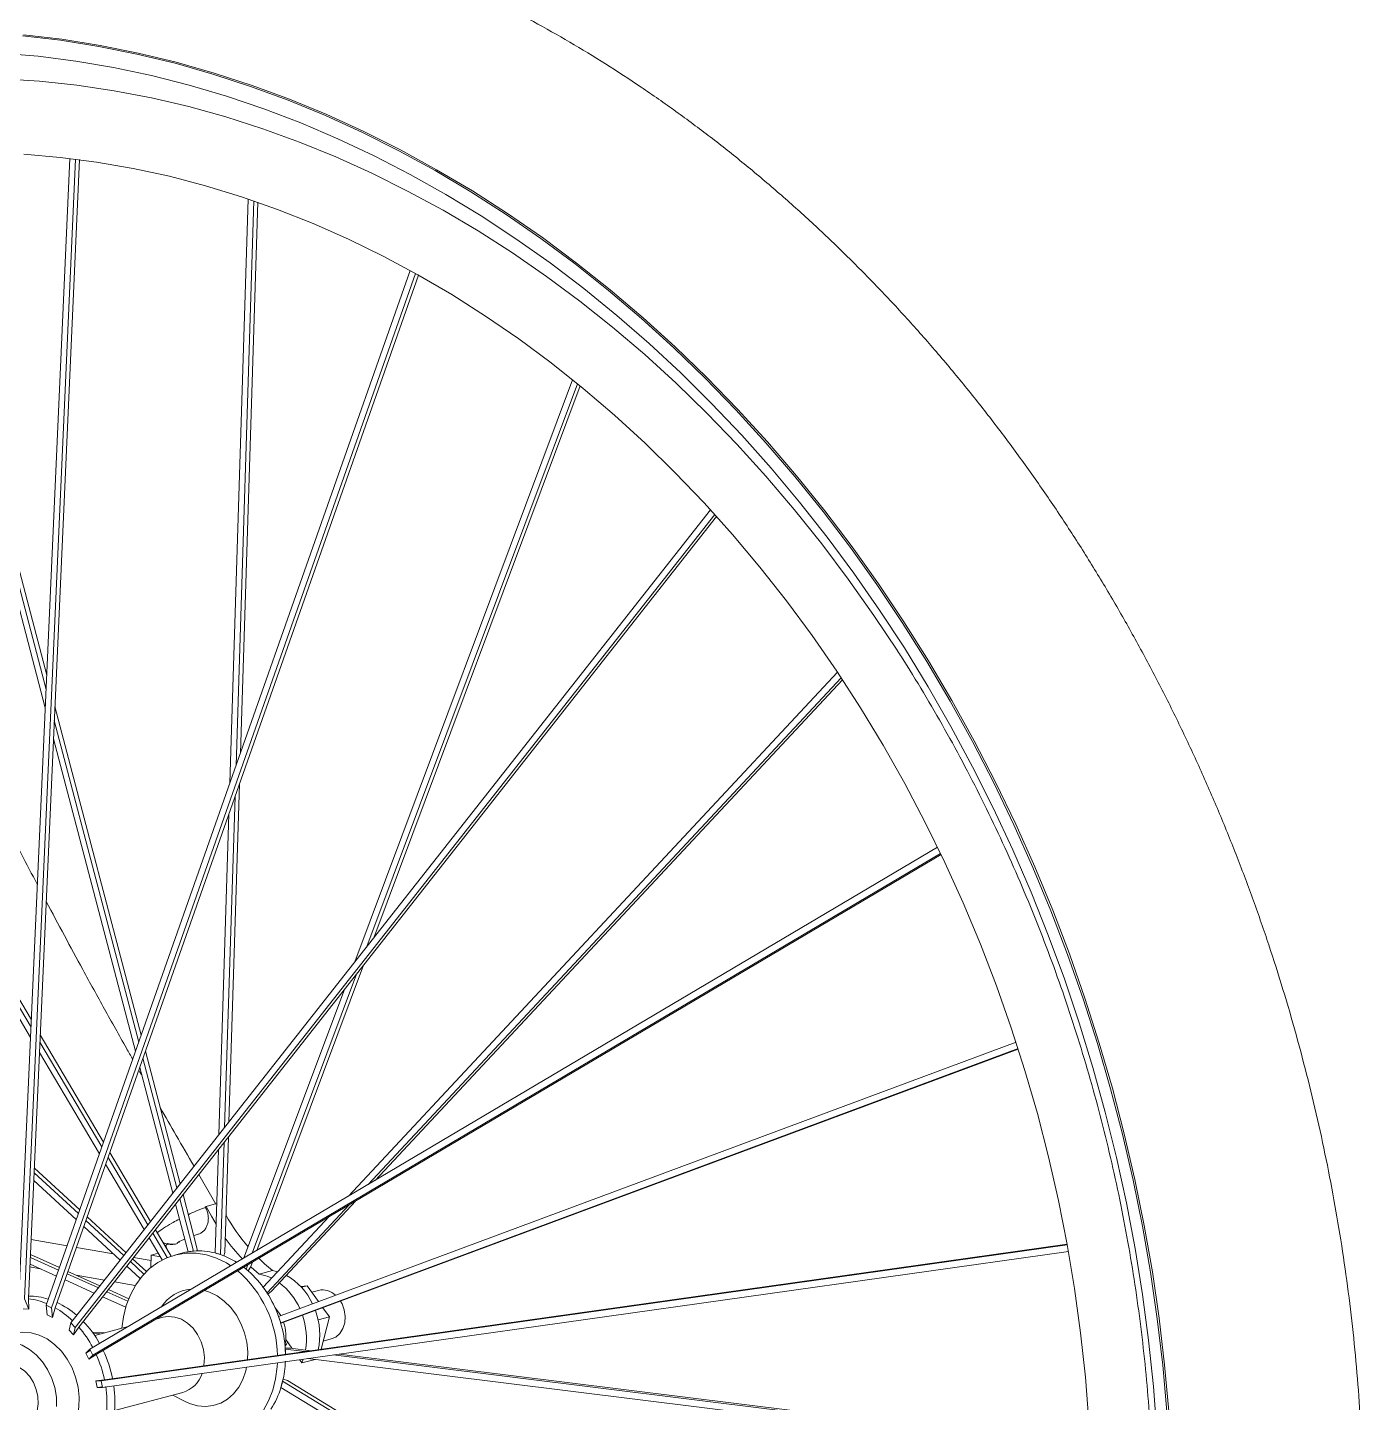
# Model space of a CAD drawing. Header units: millimetres. Extents: x -649 to 787, y -344 to 771.
# Drawn here: x 494.7 to 787, y -25.3 to 275.5 of the extents above; entities that cross this region are included whole.
import ezdxf

# ---------------------------------------------------------------- set-up
doc = ezdxf.new("R2010")
doc.units = ezdxf.units.MM

msp = doc.modelspace()

# ---------------------------------------------------------------- linework, layer by layer
at = {"color": 7, "linetype": 'Continuous', "lineweight": 15}
for p, q in [((498.58, 126.72), (466.97, 247.22)), ((498.76, 130.73), (468.16, 247.37)), ((469.08, 247.48), (498.9, 133.8)), ((492.81, -2.5), (503.95, 246.89)), ((494.03, -2.6), (505.17, 246.74)), ((506.04, 246.63), (494.9, -2.57)), ((538.96, 110.26), (542.99, 238.01)), ((540.3, 114.07), (544.2, 237.6)), ((545.06, 237.3), (541.26, 116.8)), ((498.77, -4.02), (578.41, 222.39)), ((499.93, -4.62), (579.56, 221.75)), ((580.23, 221.38), (500.75, -4.57)), ((566.26, 71.08), (613.93, 198.48)), ((568.91, 74.45), (614.99, 197.61)), ((615.6, 197.11), (570.43, 76.38)), ((504.16, -7.88), (644.09, 170.04)), ((505.13, -8.91), (645.04, 168.99)), ((645.41, 168.57), (505.9, -8.82)), ((564.89, 19.85), (671.89, 134.46)), ((569.23, 22.42), (672.69, 133.24)), ((672.97, 132.82), (570.72, 23.3)), ((500.69, 126.98), (519.55, 55.08)), ((519.01, 53.54), (500.55, 123.91)), ((460.33, 117.92), (495.53, 58.4)), ((518.31, 51.54), (500.37, 119.9)), ((495.46, 56.8), (461.01, 115.04)), ((495.36, 54.58), (461.96, 111.05)), ((541.05, 110.01), (538.72, 36.06)), ((537.81, 34.9), (540.09, 107.28)), ((536.54, 33.29), (538.75, 103.47)), ((508.35, -13.62), (693.78, 96.17)), ((509, -14.95), (694.43, 94.83)), ((694.54, 94.61), (509.73, -14.81)), ((568.18, 70.38), (544.84, 7.98)), ((543.82, 7.38), (566.67, 68.45)), ((542.03, 6.32), (564.02, 65.08)), ((497.48, 55.11), (511.33, 31.69)), ((510.42, 29.11), (497.31, 51.28)), ((510.95, 30.61), (497.41, 53.5)), ((520.48, 51.54), (528.09, 22.54)), ((549.61, -6.47), (710.94, 53.56)), ((550.07, -7.9), (711.4, 52.13)), ((711.43, 52.04), (551.09, -7.61)), ((527.38, 21.64), (519.94, 50)), ((526.46, 20.47), (519.24, 47.99)), ((536.93, 7.07), (537.71, 31.62)), ((538.62, 32.78), (537.82, 7.49)), ((521.03, 13.57), (512.31, 28.31)), ((512.69, 29.39), (521.61, 14.31)), ((535.72, 7.43), (536.44, 30.01)), ((505.82, 16.03), (496.13, 24.98)), ((496.18, 25.98), (506.1, 16.82)), ((520.22, 12.54), (511.78, 26.81)), ((535.91, 18.11), (532.16, 24.57)), ((505.35, 14.71), (496.06, 23.29)), ((529.81, 7.68), (527.08, 18.11)), ((531, 7.84), (528, 19.28)), ((528.71, 20.18), (531.83, 8.26)), ((566.52, 18.81), (548.06, -0.96)), ((507.74, 15.31), (516.23, 7.47)), ((533.62, 17.36), (533.58, 17.42)), ((546.26, -0.1), (560.7, 15.36)), ((547.08, -1.3), (565.04, 17.93)), ((514.96, 5.84), (507, 13.19)), ((515.75, 6.86), (507.46, 14.52)), ((522.68, 12.51), (526.11, 6.71)), ((503.35, 9), (495.48, 10.39)), ((510.82, -20.54), (722.13, 9.21)), ((722.11, 9.31), (511.53, -20.34)), ((524.16, 5.88), (521.29, 10.74)), ((525.27, 6.4), (522.09, 11.77)), ((525.14, 8.34), (524.91, 9.05)), ((527.88, 9.68), (527.83, 9.82)), ((501.47, 3.67), (495.3, 6.43)), ((495.33, 7.05), (501.66, 4.21)), ((513.48, 7.21), (505.39, 8.64)), ((511.08, -22.02), (722.39, 7.73)), ((517.67, 6.14), (520.7, 3.34)), ((521.72, 5.75), (517.89, 6.43)), ((523.76, 6.56), (521.77, 6.96)), ((528.69, 7.42), (526.94, 6.96)), ((530.63, 7.79), (530.63, 7.79)), ((531.83, 8.26), (531.81, 7.87)), ((495.21, 4.35), (497.45, 3.95)), ((501.01, 2.35), (495.24, 4.94)), ((503.54, 3.37), (510.54, 0.23)), ((519.33, 1.81), (516.39, 4.52)), ((520.16, 2.79), (517.19, 5.53)), ((542.51, 3.89), (542.85, 4.8)), ((543.87, 5.4), (543.46, 4.29)), ((545.35, 2.79), (548.27, 3.56)), ((548.27, 3.56), (549.43, 3.29)), ((509.29, -1.36), (502.89, 1.51)), ((510.18, -0.24), (503.35, 2.82)), ((505.36, 2.55), (511.51, 1.46)), ((513.69, 1.08), (518.26, 0.27)), ((554.52, 0.04), (555.89, 0.24)), ((555.89, 0.24), (554.63, -0.09)), ((555.89, 0.24), (558.34, -3.22)), ((494.9, -2.57), (494.98, -4.89)), ((516.17, -4.44), (511.12, -2.18)), ((516.61, -3.12), (512.01, -1.06)), ((512.37, -0.59), (516.82, -2.59)), ((558.31, -0.77), (556.88, -1.15)), ((498.77, -4.02), (499.93, -4.62)), ((499, -6.1), (498.77, -4.02)), ((500.17, -6.7), (499.93, -4.62)), ((500.75, -4.57), (500.17, -6.7)), ((559.29, -4.56), (560.73, -6.59)), ((499, -6.1), (500.17, -6.7)), ((503.76, -9.47), (504.16, -7.88)), ((504.16, -7.88), (505.13, -8.91)), ((505.9, -8.82), (504.73, -10.5)), ((504.73, -10.5), (505.13, -8.91)), ((516.69, -8.68), (509.38, -10.62)), ((524.31, -6.67), (522.83, -7.06)), ((549.62, -6.53), (549.62, -6.53)), ((551.09, -7.61), (550.08, -7.96)), ((560.73, -6.59), (558.25, -7.24)), ((560.73, -6.59), (558.93, -13.66)), ((503.76, -9.47), (504.73, -10.5)), ((508.89, -9.93), (511.43, -10.07)), ((510.55, -10.31), (509.11, -10.23)), ((552.52, -13.45), (551.2, -11.52)), ((559.38, -11.87), (561.12, -11.41)), ((508.47, -13.86), (507.46, -14.5)), ((509.73, -14.81), (508.12, -15.83)), ((552.11, -13.4), (551.06, -13.39)), ((551.08, -13.61), (555.44, -14.15)), ((556.74, -13.97), (552.11, -13.4)), ((561.56, -14.91), (727.19, -35.45)), ((727.18, -35.11), (562.85, -14.73)), ((554.71, -16.65), (554.23, -15.94)), ((555.01, -15.83), (554.71, -16.65)), ((554.71, -16.65), (557.58, -15.89)), ((556, -15.69), (727.26, -36.93)), ((511.53, -20.34), (509.66, -20.58)), ((550.5, -20.66), (596.1, -48.43)), ((551.53, -20.52), (550.6, -20.2)), ((598.24, -48.96), (551.53, -20.52)), ((511.06, -21.9), (509.92, -22.05)), ((513.73, -27.05), (528.65, -23.1)), ((526.49, -23.67), (529.02, -25.02)), ((550.1, -22.08), (550.2, -22.06)), ((550.13, -22.02), (591.72, -47.35)), ((550.26, -21.56), (550.26, -21.56))]:
    msp.add_line(p, q, dxfattribs=at)
at = {"color": 144, "linetype": 'Continuous', "lineweight": 0}
for p, q in [((533.77, 17.6), (536.06, 18.21)), ((533.58, 17.42), (533.77, 17.6)), ((524.91, 9.05), (525.38, 9.51)), ((521.77, 6.96), (521.65, 4.21)), ((523.29, 7.36), (521.77, 6.96)), ((529.81, 7.68), (531, 7.84)), ((529.81, 7.67), (529.81, 7.68)), ((531.01, 7.82), (531, 7.84)), ((535.72, 7.43), (536.93, 7.07)), ((535.72, 7.42), (535.72, 7.43)), ((536.41, 7.22), (536.41, 7.22)), ((536.93, 7.06), (536.93, 7.07)), ((537.82, 7.49), (537.6, 6.81)), ((542, 4.29), (542.51, 3.89)), ((542.51, 3.88), (542.51, 3.89)), ((543.46, 4.29), (542.93, 3.52)), ((494.98, -4.89), (494.03, -2.6)), ((546.25, -0.11), (546.26, -0.1)), ((546.26, -0.1), (547.08, -1.3)), ((546.44, -0.38), (546.44, -0.38)), ((547.07, -1.31), (547.08, -1.3)), ((548.06, -0.96), (547.25, -1.59)), ((493.76, -4.79), (494.98, -4.89)), ((549.6, -6.48), (549.61, -6.47)), ((549.61, -6.47), (550.07, -7.9)), ((550.06, -7.9), (550.07, -7.9)), ((507.46, -14.5), (508.35, -13.62)), ((507.46, -14.5), (508.12, -15.83)), ((508.12, -15.83), (509, -14.95)), ((508.35, -13.62), (509, -14.95)), ((551.07, -13.61), (551.08, -13.61)), ((551.08, -13.61), (551.12, -14.76)), ((509.66, -20.58), (510.82, -20.54)), ((509.66, -20.58), (509.92, -22.05)), ((510.82, -20.54), (511.08, -22.02)), ((550.5, -20.66), (550.13, -22.02)), ((550.49, -20.66), (550.5, -20.66)), ((550.6, -20.18), (550.62, -20.21)), ((509.92, -22.05), (511.08, -22.02)), ((550.1, -22.08), (550.19, -22.05)), ((550.12, -22.01), (550.13, -22.02))]:
    msp.add_line(p, q, dxfattribs=at)
at = {"color": 7, "linetype": 'Continuous', "lineweight": 15, "flags": 128}
for points in [[(493.82, 273.94), (502.19, 272.96), (510.55, 271.63), (518.9, 269.95), (527.24, 267.93), (535.54, 265.57), (543.8, 262.87), (552.02, 259.84), (560.17, 256.48), (568.26, 252.78), (576.26, 248.77), (584.18, 244.43), (592.01, 239.78), (599.72, 234.83), (607.32, 229.57), (614.8, 224.01), (622.14, 218.17), (629.34, 212.05), (636.39, 205.65), (643.28, 198.98), (650.01, 192.05), (656.56, 184.87), (662.93, 177.45), (669.11, 169.79), (675.09, 161.91), (680.86, 153.81), (686.43, 145.5), (691.78, 137), (696.9, 128.31), (701.79, 119.44), (706.45, 110.41), (710.87, 101.23), (715.04, 91.89), (718.96, 82.43), (722.62, 72.84), (726.02, 63.14), (729.16, 53.34), (732.03, 43.46), (734.63, 33.5), (736.95, 23.47), (739, 13.39), (740.77, 3.27), (742.25, -6.88), (743.46, -17.05), (744.37, -27.23)], [(493.55, 273.72), (501.91, 272.74), (510.27, 271.41), (518.62, 269.73), (526.95, 267.71), (535.25, 265.35), (543.5, 262.65), (551.71, 259.62), (559.86, 256.26), (567.95, 252.57), (575.95, 248.55), (583.86, 244.22), (591.68, 239.57), (599.39, 234.62), (606.99, 229.37), (614.46, 223.82), (621.8, 217.97), (629, 211.85), (636.05, 205.45), (642.93, 198.79), (649.66, 191.87), (656.2, 184.69), (662.57, 177.27), (668.74, 169.62), (674.72, 161.74), (680.49, 153.64), (686.06, 145.34), (691.4, 136.84), (696.52, 128.16), (701.41, 119.3), (706.07, 110.27), (710.48, 101.09), (714.65, 91.76), (718.57, 82.3), (722.23, 72.72), (725.63, 63.03), (728.77, 53.23), (731.63, 43.35), (734.23, 33.39), (736.55, 23.37), (738.6, 13.3), (740.37, 3.18), (741.85, -6.97), (743.05, -17.13), (743.97, -27.3)], [(488.71, 269.96), (496.98, 269.24), (505.25, 268.18), (513.52, 266.77), (521.78, 265.03), (530.02, 262.94), (538.23, 260.51), (546.39, 257.74), (554.5, 254.65), (562.55, 251.22), (570.53, 247.47), (578.42, 243.4), (586.23, 239.01), (593.93, 234.32), (601.53, 229.32), (609.01, 224.02), (616.37, 218.43), (623.58, 212.55), (630.66, 206.4), (637.58, 199.97), (644.34, 193.28), (650.93, 186.34), (657.35, 179.15), (663.58, 171.72), (669.62, 164.05), (675.46, 156.17), (681.1, 148.08), (686.52, 139.79), (691.72, 131.3), (696.7, 122.63), (701.45, 113.79), (705.96, 104.79), (710.22, 95.64), (714.24, 86.35), (718.01, 76.93), (721.52, 67.4), (724.77, 57.76), (727.76, 48.02), (730.48, 38.21), (732.93, 28.32), (735.1, 18.37), (736.99, 8.38), (738.61, -1.65), (739.95, -11.7), (741, -21.77), (741.77, -31.83)], [(489.15, 264.34), (497.31, 263.81), (505.47, 262.93), (513.64, 261.7), (521.8, 260.14), (529.94, 258.23), (538.05, 255.98), (546.13, 253.4), (554.15, 250.48), (562.12, 247.24), (570.03, 243.67), (577.85, 239.77), (585.59, 235.56), (593.24, 231.04), (600.77, 226.22), (608.2, 221.09), (615.5, 215.67), (622.67, 209.96), (629.7, 203.97), (636.57, 197.71), (643.29, 191.19), (649.85, 184.4), (656.23, 177.37), (662.43, 170.1), (668.43, 162.59), (674.25, 154.86), (679.85, 146.92), (685.05, 139.09)], [(493.88, 247.82), (501.84, 247.13), (509.8, 246.1), (517.77, 244.71), (525.71, 242.98), (533.63, 240.91), (541.52, 238.5), (549.36, 235.75), (557.15, 232.67), (564.87, 229.26), (572.52, 225.52), (580.08, 221.46), (587.54, 217.09), (594.9, 212.41), (602.15, 207.43), (609.27, 202.14), (616.26, 196.57), (623.1, 190.72), (629.8, 184.59), (636.33, 178.2), (642.7, 171.55), (648.89, 164.64), (654.89, 157.5), (660.7, 150.12), (666.31, 142.53), (671.71, 134.72), (676.9, 126.71), (681.86, 118.5), (686.6, 110.12), (691.1, 101.57), (695.37, 92.86), (699.38, 84), (703.15, 75.01), (706.66, 65.89), (709.91, 56.66), (712.9, 47.33), (715.62, 37.91), (718.06, 28.42), (720.23, 18.86), (722.12, 9.25), (723.73, -0.39), (725.06, -10.06), (726.11, -19.75), (726.86, -29.43)], [(533.77, 17.6), (534.9, 15.44), (535.92, 13.68)], [(515.33, -9.04), (515.66, -6.56), (516.29, -4.06), (517.2, -1.72), (518.36, 0.43), (519.76, 2.34), (521.38, 3.98), (523.18, 5.32), (525.14, 6.34), (527.22, 7.03), (529.39, 7.37), (531.61, 7.36), (533.84, 6.99), (536.04, 6.27), (538.18, 5.22), (539.15, 4.62)], [(528.69, 7.42), (529.24, 7.56), (529.81, 7.67)], [(545.29, 6.24), (546.54, 5.04), (548.27, 3.56)], [(543.5, 4.39), (543.63, 4.27), (545.35, 2.79)], [(545.35, 2.79), (547.09, 2.33), (548.12, 1.89)], [(533.4, -0.79), (534.48, -1.14), (536.15, -1.97), (537.72, -3.11), (539.14, -4.53), (540.37, -6.19), (541.38, -8.05), (542.15, -10.04), (542.65, -12.13), (542.86, -14.25), (542.83, -15.93)], [(548.85, -4.61), (549.39, -5.25), (550.07, -6.3)], [(563.16, -3.12), (563.49, -3.71), (563.98, -5.06), (564.18, -6.47), (564.07, -7.86), (563.67, -9.13), (563, -10.19), (562.11, -10.98), (561.12, -11.41)], [(524.31, -6.67), (525.48, -6.49), (526.92, -6.61), (528.34, -7.1), (529.68, -7.93), (530.89, -9.06), (531.9, -10.44), (532.67, -12.02), (533.17, -13.73), (533.38, -15.48), (533.29, -17.21), (533.28, -17.27)], [(484.91, -13.58), (485.24, -13.35), (486.74, -12.54), (488.37, -12.07), (490.07, -11.95), (491.79, -12.19), (493.49, -12.77), (495.11, -13.69), (496.61, -14.91), (497.95, -16.4), (499.09, -18.12), (499.99, -20.02), (500.63, -22.04), (500.99, -24.12), (501.06, -26.21)], [(489.64, -10.92), (490.18, -10.65), (491.87, -10.08), (493.64, -9.88), (495.45, -10.03), (497.25, -10.55), (498.98, -11.41), (500.61, -12.6), (502.09, -14.07), (503.37, -15.79), (504.42, -17.72), (505.21, -19.79), (505.73, -21.96), (505.95, -24.16), (505.88, -26.34), (505.51, -28.43), (504.85, -30.38), (503.92, -32.13), (502.75, -33.65), (501.37, -34.87), (499.81, -35.78), (498.12, -36.35), (496.42, -36.55)], [(551.02, -12.93), (551.31, -12.56), (551.58, -12.08)], [(490.34, -16.89), (491.65, -17.09), (492.93, -17.62), (494.12, -18.47), (495.16, -19.59), (496, -20.94), (496.6, -22.43), (496.94, -24.02), (496.99, -25.62), (496.76, -27.15), (496.26, -28.56), (495.51, -29.76), (494.54, -30.71), (494.08, -31.02)], [(542.61, -17.58), (542.43, -18.36), (541.8, -20.24), (540.91, -21.93), (539.78, -23.38), (538.45, -24.57), (536.95, -25.44), (535.32, -25.98), (533.62, -26.18), (531.87, -26.03), (530.14, -25.54), (529.02, -25.02)], [(549.35, -16.63), (549.3, -17.5), (548.96, -20.12), (548.33, -22.62), (547.43, -24.96), (546.26, -27.11), (544.86, -29.02), (543.25, -30.66), (541.44, -32), (539.48, -33.03), (537.4, -33.71), (537.13, -33.77)]]:
    msp.add_lwpolyline(points, dxfattribs=at)
at = {"color": 7, "linetype": 'Continuous', "lineweight": 15}
for centre, radius, start, end in [((577.55, 38.15), 45.4, 209.5991, 220.3359), ((573.02, 36.12), 43.35, 215.9353, 223.7721), ((532.15, -6.41), 14.27, 75.5119, 94.6056), ((531.28, -9.26), 17.26, 57.9579, 70.8879), ((524.35, -15.47), 25.02, 1.0527, 49.309), ((528.49, -12.99), 21.94, 35.9476, 50.2733), ((541.21, -10.52), 14.27, 23.8899, 53.0538), ((544.69, -9.33), 13.57, 24.4732, 60.8007), ((492.85, -17.96), 15.51, 67.0919, 82.4058), ((494.78, -16.7), 14.69, 72.3644, 89.4307), ((531.25, -9.25), 8.77, 95.0949, 146.1613), ((525.63, -15), 25.44, 19.5891, 32.5641), ((559.21, -4.82), 4.15, 46.139, 102.519), ((491, -21.57), 19.58, 46.2863, 60.1571), ((493.26, -20.39), 18.7, 49.2514, 65.057), ((542.96, -10.55), 15.65, 348.2058, 20.1238), ((487.89, -24.56), 23.91, 28.2059, 41.1415), ((489.94, -23.89), 23.54, 29.3124, 43.9364), ((525.01, -15.28), 26.12, 3.6615, 16.4109), ((542.2, -10.74), 9.03, 347.1476, 19.4044), ((539.97, -11.35), 15.73, 350.9608, 19.0292), ((485.86, -25.63), 26.2, 11.6602, 24.3817), ((487.62, -25.17), 26.19, 11.1912, 25.4716), ((527.87, -15.31), 23.25, 346.6865, 357.5939), ((526.91, -17.13), 6.22, 286.2844, 342.9535), ((486.86, -25.52), 25.2, 355.416, 8.4749), ((488.95, -25.05), 24.86, 353.2977, 7.8205), ((531.71, -16.41), 19.25, 327.457, 343.0902)]:
    msp.add_arc(centre, radius, start, end, dxfattribs=at)
at = {"color": 144, "linetype": 'Continuous', "lineweight": 0}
for centre, radius, start, end in [((532.12, -5.58), 13.45, 97.3244, 99.8793), ((532.13, -5.66), 13.53, 94.7799, 97.3241), ((531.91, -7.56), 15.45, 73.3827, 75.7114), ((531.81, -7.89), 15.79, 71.0875, 73.3826), ((529.82, -11.5), 19.94, 50.4675, 52.4323), ((527.03, -14.14), 23.8, 34.3783, 36.1246), ((526.72, -14.35), 24.17, 32.65, 34.3785), ((524.91, -15.29), 26.22, 18.0205, 19.6576), ((524.84, -15.32), 26.29, 16.3864, 18.0206), ((525.75, -15.21), 25.37, 1.9468, 3.62), ((525.97, -15.21), 25.15, 0.7744, 1.9462), ((529.33, -15.62), 21.75, 344.7392, 346.5933), ((529.77, -15.74), 21.3, 342.8588, 344.7393)]:
    msp.add_arc(centre, radius, start, end, dxfattribs=at)
at = {"color": 7, "linetype": 'Continuous', "lineweight": 15}
for points, knots in [([(242.34, 2.72), (242.4, 0.91), (242.6, -4.27), (243.13, -12.83), (244, -22.96), (245.14, -33.08), (246.53, -43.19), (248.18, -53.27), (250.09, -63.32), (252.25, -73.33), (254.66, -83.28), (257.32, -93.17), (260.23, -102.99), (263.39, -112.73), (266.78, -122.38), (270.41, -131.93), (274.28, -141.36), (278.38, -150.69), (282.7, -159.88), (287.25, -168.94), (292.02, -177.85), (297, -186.62), (302.2, -195.22), (307.6, -203.65), (313.19, -211.9), (318.99, -219.97), (324.97, -227.84), (331.14, -235.52), (337.49, -242.98), (344, -250.23), (350.69, -257.25), (357.53, -264.05), (364.53, -270.61), (371.67, -276.92), (378.96, -282.98), (386.37, -288.79), (393.92, -294.33), (401.58, -299.61), (409.35, -304.61), (417.22, -309.34), (425.19, -313.78), (433.24, -317.94), (441.37, -321.8), (449.58, -325.37), (457.84, -328.64), (466.16, -331.61), (474.53, -334.28), (482.93, -336.64), (491.36, -338.69), (499.82, -340.42), (508.28, -341.85), (516.75, -342.97), (525.21, -343.76), (533.66, -344.25), (542.09, -344.42), (550.49, -344.28), (558.86, -343.82), (567.17, -343.06), (575.44, -341.98), (583.64, -340.59), (591.78, -338.89), (599.84, -336.88), (607.82, -334.57), (615.71, -331.96), (623.5, -329.04), (631.19, -325.83), (638.76, -322.33), (646.22, -318.53), (653.55, -314.45), (660.75, -310.08), (667.8, -305.43), (674.71, -300.5), (681.47, -295.3), (688.07, -289.84), (694.51, -284.11), (700.77, -278.13), (706.85, -271.89), (712.75, -265.41), (718.46, -258.69), (723.98, -251.73), (729.29, -244.55), (734.4, -237.15), (739.29, -229.54), (743.97, -221.72), (748.43, -213.7), (752.66, -205.5), (756.66, -197.11), (760.42, -188.55), (763.95, -179.82), (767.24, -170.94), (770.28, -161.91), (773.07, -152.74), (775.62, -143.45), (777.91, -134.03), (779.95, -124.5), (781.73, -114.87), (783.26, -105.14), (784.52, -95.33), (785.53, -85.45), (786.27, -75.51), (786.75, -65.51), (786.97, -55.46), (786.93, -45.38), (786.63, -35.28), (786.06, -25.16), (785.24, -15.03), (784.15, -4.9), (782.8, 5.21), (781.2, 15.3), (779.34, 25.35), (777.23, 35.37), (774.86, 45.33), (772.25, 55.23), (769.39, 65.07), (766.28, 74.82), (762.93, 84.49), (759.34, 94.05), (755.52, 103.51), (751.46, 112.86), (747.18, 122.08), (742.67, 131.16), (737.94, 140.1), (733, 148.89), (727.85, 157.53), (722.49, 165.99), (716.92, 174.28), (711.17, 182.38), (705.22, 190.29), (699.08, 198), (692.77, 205.51), (686.29, 212.8), (679.63, 219.86), (672.82, 226.7), (665.85, 233.3), (658.73, 239.66), (651.47, 245.77), (644.08, 251.63), (636.56, 257.22), (628.92, 262.55), (621.17, 267.61), (613.32, 272.38), (605.37, 276.88), (597.33, 281.09), (589.21, 285.01), (581.02, 288.64), (572.76, 291.96), (564.45, 294.99), (556.09, 297.71), (547.7, 300.13), (539.27, 302.23), (530.82, 304.03), (522.36, 305.52), (513.89, 306.69), (505.43, 307.55), (496.97, 308.09), (488.54, 308.32), (480.13, 308.24), (471.76, 307.84), (463.44, 307.13), (455.16, 306.11), (446.94, 304.78), (438.79, 303.14), (430.71, 301.19), (422.72, 298.93), (414.81, 296.38), (407, 293.52), (399.3, 290.36), (391.7, 286.91), (384.22, 283.17), (376.87, 279.14), (369.65, 274.82), (363.42, 270.81), (359.67, 268.14), (358.21, 267.11)], [0, 0, 0, 0, 0.003176, 0.009092, 0.015009, 0.020925, 0.026842, 0.032759, 0.038676, 0.044593, 0.05051, 0.056427, 0.062345, 0.068262, 0.07418, 0.080098, 0.086015, 0.091934, 0.097852, 0.10377, 0.109689, 0.115607, 0.121526, 0.127445, 0.133363, 0.139282, 0.1452, 0.151118, 0.157035, 0.162952, 0.168867, 0.174782, 0.180695, 0.186607, 0.192517, 0.198425, 0.20433, 0.210233, 0.216133, 0.222029, 0.227922, 0.23381, 0.239695, 0.245574, 0.251449, 0.257318, 0.263181, 0.269039, 0.274891, 0.280737, 0.286577, 0.292411, 0.298239, 0.304062, 0.309879, 0.315692, 0.3215, 0.327303, 0.333104, 0.338901, 0.344697, 0.35049, 0.356283, 0.362076, 0.36787, 0.373664, 0.37946, 0.385259, 0.391061, 0.396867, 0.402677, 0.408492, 0.414311, 0.420136, 0.425967, 0.431803, 0.437645, 0.443493, 0.449346, 0.455205, 0.46107, 0.466939, 0.472814, 0.478693, 0.484576, 0.490464, 0.496355, 0.50225, 0.508147, 0.514048, 0.519951, 0.525856, 0.531763, 0.537672, 0.543582, 0.549494, 0.555406, 0.56132, 0.567234, 0.573149, 0.579064, 0.584979, 0.590895, 0.596812, 0.602728, 0.608644, 0.614561, 0.620478, 0.626395, 0.632312, 0.638229, 0.644146, 0.650063, 0.65598, 0.661898, 0.667815, 0.673733, 0.679651, 0.685569, 0.691487, 0.697406, 0.703324, 0.709243, 0.715162, 0.72108, 0.726999, 0.732917, 0.738836, 0.744753, 0.750671, 0.756587, 0.762503, 0.768418, 0.774332, 0.780244, 0.786154, 0.792062, 0.797968, 0.803872, 0.809772, 0.815669, 0.821562, 0.827452, 0.833337, 0.839217, 0.845093, 0.850963, 0.856827, 0.862686, 0.868539, 0.874386, 0.880228, 0.886063, 0.891892, 0.897716, 0.903534, 0.909347, 0.915156, 0.920961, 0.926762, 0.93256, 0.938355, 0.944149, 0.949942, 0.955735, 0.961528, 0.967323, 0.973119, 0.978917, 0.984718, 0.990523, 0.996333, 1, 1, 1, 1]), ([(496.85, 87.99), (494.48, 92.53), (490.31, 100.51), (484.52, 112.04), (479.46, 122.35), (474.71, 132.33), (471.13, 140.1), (468.46, 146.04), (466.39, 150.7), (463.96, 156.31), (461.18, 162.88), (458.07, 170.43), (454.63, 178.97), (450.86, 188.49), (448.25, 195.16), (446.88, 198.66)], [0, 0, 0, 0, 0.127539, 0.22377, 0.319931, 0.412087, 0.497287, 0.531132, 0.572891, 0.623024, 0.681555, 0.748508, 0.8239, 0.907736, 1, 1, 1, 1]), ([(685.01, 139.13), (685.29, 138.7), (687.25, 135.72), (690.71, 130.03), (695.36, 122.06), (699.79, 113.91), (704.03, 105.62), (708.05, 97.2), (711.86, 88.64), (715.45, 79.97), (718.81, 71.19), (721.95, 62.31), (724.87, 53.34), (727.54, 44.29), (729.98, 35.17), (732.19, 25.99), (734.15, 16.76), (735.86, 7.5), (737.34, -1.79), (738.56, -11.1), (739.54, -20.42), (740.26, -29.73), (740.74, -39.03), (740.97, -48.3), (740.93, -57.54), (740.76, -64.64), (740.52, -68.64), (740.46, -69.6)], [0, 0, 0, 0, 0.007233, 0.049824, 0.092413, 0.135, 0.177587, 0.220173, 0.262758, 0.305343, 0.347928, 0.390512, 0.433096, 0.47568, 0.518262, 0.560844, 0.603425, 0.646005, 0.688583, 0.73116, 0.773735, 0.816308, 0.85888, 0.901451, 0.94402, 0.986588, 1, 1, 1, 1]), ([(517.69, 49.79), (517.24, 50.59), (515.97, 52.83), (513.92, 56.49), (511.53, 60.78), (509.15, 65.08), (504.86, 72.9), (501.43, 79.34), (498.78, 84.3)], [0, 0, 0, 0, 0.07001, 0.196306, 0.319778, 0.4448, 0.571366, 1, 1, 1, 1]), ([(519.69, 46.27), (519.58, 46.47), (519.36, 46.85), (519.14, 47.24), (519.04, 47.42)], [0, 0, 0, 0, 0.518573, 1, 1, 1, 1]), ([(531.11, 26.39), (529.81, 28.63), (527.34, 32.91), (524.88, 37.2), (523.71, 39.23)], [0, 0, 0, 0, 0.525586, 1, 1, 1, 1]), ([(533.62, 17.36), (533.76, 17.1), (533.88, 16.83), (534.08, 16.27), (534.15, 15.97), (534.23, 15.39), (534.25, 15.09), (534.23, 14.5), (534.19, 14.22), (534.06, 13.67), (533.97, 13.41), (533.74, 12.93), (533.6, 12.7), (533.28, 12.3), (533.1, 12.12), (532.72, 11.83), (532.5, 11.7), (532.28, 11.61)], [0, 0, 0, 0, 0.125, 0.125, 0.25, 0.25, 0.375, 0.375, 0.5, 0.5, 0.625, 0.625, 0.75, 0.75, 0.875, 0.875, 1, 1, 1, 1]), ([(524.34, 9.69), (524.53, 9.61), (524.93, 9.43), (525.57, 9.3), (526.18, 9.27), (526.59, 9.3), (526.77, 9.33), (526.81, 9.33)], [0, 0, 0, 0, 0.2248065, 0.4850108, 0.7198787, 0.9420748, 1, 1, 1, 1]), ([(527.56, 9.54), (527.22, 9.4), (526.87, 9.31), (526.31, 9.3), (526.12, 9.32), (525.75, 9.38), (525.56, 9.43), (525.38, 9.51)], [0, 0, 0, 0, 0.5, 0.5, 0.75, 0.75, 1, 1, 1, 1])]:
    msp.add_open_spline(points, degree=3, knots=knots, dxfattribs=at)
at = {"color": 8, "linetype": 'Continuous', "lineweight": 15}
for points, knots in [([(529.86, 15.79), (530.28, 15.99), (531.48, 16.56), (532.73, 17.05), (533.48, 17.31), (533.62, 17.36)], [0, 0, 0, 0, 0.30455, 0.872801, 1, 1, 1, 1]), ([(523.11, 11.78), (523.14, 11.83), (523.34, 12.08), (524.4, 12.82), (525.67, 13.6), (526.87, 14.29), (527.46, 14.59), (527.94, 14.84)], [0, 0, 0, 0, 0.076759, 0.405814, 0.738502, 0.786363, 1, 1, 1, 1])]:
    msp.add_open_spline(points, degree=3, knots=knots, dxfattribs=at)
at = {"color": 144, "linetype": 'Continuous', "lineweight": 0}
for points, knots in [([(529.09, 10.42), (528.85, 10.32), (528.29, 10.09), (527.71, 9.8), (527.46, 9.63), (527.41, 9.55), (527.51, 9.55), (527.56, 9.54)], [0, 0, 0, 0, 0.1980763, 0.4435955, 0.6915942, 0.8174758, 1, 1, 1, 1]), ([(532.28, 11.61), (532.07, 11.53), (531.68, 11.41), (531.25, 11.25), (531.07, 11.18)], [0, 0, 0, 0, 0.566755, 1, 1, 1, 1])]:
    msp.add_open_spline(points, degree=3, knots=knots, dxfattribs=at)

doc.saveas('drawing.dxf')
